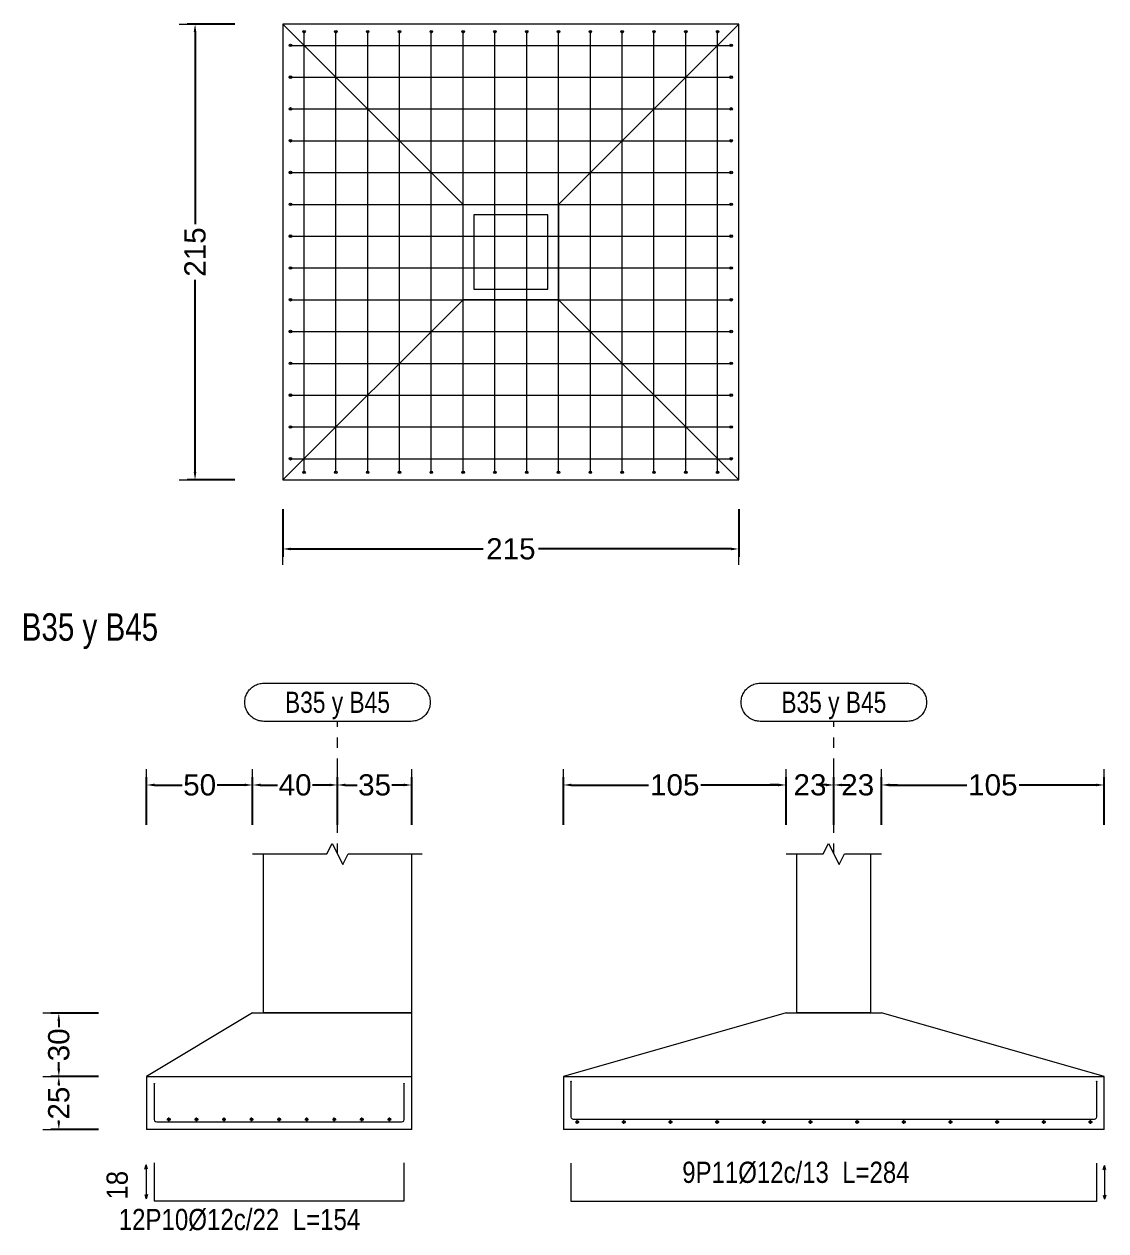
# Model space of a CAD drawing. Header units: millimetres. Extents: x 0 to 147, y 0 to 144.
# Drawn here: x 115.48 to 125.68, y 72.31 to 83.69 of the extents above; entities that cross this region are included whole.
import ezdxf
from ezdxf.enums import TextEntityAlignment as Align

# ---------------------------------------------------------------- set-up
doc = ezdxf.new("R2010")
doc.units = ezdxf.units.MM
doc.linetypes.add('CYPE_PUNTO', pattern=[0.075, 0, -0.075])
for name, color, linetype, lineweight in [('CIM_COTAS', 2, 'Continuous', 0), ('CIM_DIB_ARMADOS', 4, 'Continuous', 0), ('CIM_GEOMETRIA', 2, 'Continuous', 0), ('CIM_REFEREN', 2, 'Continuous', 0), ('CIM_TXT_ARMADOS', 3, 'Continuous', 0)]:
    doc.layers.add(name, color=color, linetype=linetype, lineweight=lineweight)
doc.styles.add('CYPETXT_0.3_romans', font='arial.ttf', dxfattribs={"height": 0.2})
doc.styles.add('CYPETXT_romans', font='arial.ttf', dxfattribs={"height": 0.2})
doc.dimstyles.new('cype_arrow', dxfattribs={"dimtxt": 0.18, "dimasz": 0.075, "dimexe": 0.075, "dimexo": 0.075, "dimgap": 0, "dimtad": 0, "dimdec": 4, "dimzin": 0, "dimdsep": 46, "dimtxsty": 'CYPETXT_0.3_romans', "dimcen": 0.09, "dimadec": 0, "dimazin": 0, "dimtfac": 1, "dimtdec": 4, "dimtofl": 0, "dimtmove": 2, "dimatfit": 3, "dimfxl": 1, "dimtolj": 1, "dimtzin": 0, "dimarcsym": 0})

# ---------------------------------------------------------------- blocks, each defined once
blk = doc.blocks.new('*D254')
at = {"layer": 'CIM_COTAS', "color": 0, "lineweight": -2, "transparency": 16777216}
for p, q in [((117.92, 79.118), (117.92, 78.668)), ((122.22, 79.118), (122.22, 78.668)), ((117.995, 78.743), (119.808, 78.743)), ((122.145, 78.743), (120.332, 78.743))]:
    blk.add_line(p, q, dxfattribs=at)
at = {"layer": 'CIM_COTAS', "color": 0, "transparency": 16777216}
for points in [[(117.995, 78.755), (117.995, 78.73), (117.92, 78.743)], [(122.145, 78.755), (122.145, 78.73), (122.22, 78.743)]]:
    blk.add_solid(points, dxfattribs=at)
at = {"layer": 'Defpoints', "color": 0, "transparency": 16777216}
for p in [(117.92, 79.193), (122.22, 79.193), (122.22, 78.743)]:
    blk.add_point(p, dxfattribs=at)
at = {"layer": 'CIM_COTAS', "color": 0, "transparency": 16777216, "insert": (120.07, 78.743), "char_height": 0.2, "attachment_point": 5, "style": 'CYPETXT_0.3_romans'}
blk.add_mtext('\\A1;215', dxfattribs=at)
blk = doc.blocks.new('*D255')
at = {"layer": 'CIM_COTAS', "color": 0, "lineweight": -2, "transparency": 16777216}
for p, q in [((117.467, 83.694), (117.017, 83.694)), ((117.092, 83.619), (117.092, 81.806)), ((117.092, 79.469), (117.092, 81.282)), ((117.467, 79.394), (117.017, 79.394))]:
    blk.add_line(p, q, dxfattribs=at)
at = {"layer": 'CIM_COTAS', "color": 0, "transparency": 16777216}
for points in [[(117.079, 83.619), (117.104, 83.619), (117.092, 83.694)], [(117.079, 79.469), (117.104, 79.469), (117.092, 79.394)]]:
    blk.add_solid(points, dxfattribs=at)
at = {"layer": 'Defpoints', "color": 0, "transparency": 16777216}
for p in [(117.092, 83.694), (117.542, 83.694), (117.542, 79.394)]:
    blk.add_point(p, dxfattribs=at)
at = {"layer": 'CIM_COTAS', "color": 0, "transparency": 16777216, "insert": (117.092, 81.544), "char_height": 0.2, "attachment_point": 5, "rotation": 90, "style": 'CYPETXT_0.3_romans'}
blk.add_mtext('\\A1;215', dxfattribs=at)
blk = doc.blocks.new('*D258')
at = {"layer": 'CIM_COTAS', "color": 0, "lineweight": -2, "transparency": 16777216}
for p, q in [((116.635, 76.141), (116.635, 76.591)), ((116.71, 76.516), (116.971, 76.516)), ((117.56, 76.516), (117.299, 76.516)), ((117.635, 76.141), (117.635, 76.591))]:
    blk.add_line(p, q, dxfattribs=at)
at = {"layer": 'CIM_COTAS', "color": 0, "transparency": 16777216}
for points in [[(116.71, 76.529), (116.71, 76.504), (116.635, 76.516)], [(117.56, 76.529), (117.56, 76.504), (117.635, 76.516)]]:
    blk.add_solid(points, dxfattribs=at)
at = {"layer": 'Defpoints', "color": 0, "transparency": 16777216}
for p in [(117.635, 76.516), (116.635, 76.066), (117.635, 76.066)]:
    blk.add_point(p, dxfattribs=at)
at = {"layer": 'CIM_COTAS', "color": 0, "transparency": 16777216, "insert": (117.135, 76.516), "char_height": 0.2, "attachment_point": 5, "style": 'CYPETXT_0.3_romans'}
blk.add_mtext('\\A1;50', dxfattribs=at)
blk = doc.blocks.new('*D259')
at = {"layer": 'CIM_COTAS', "color": 0, "lineweight": -2, "transparency": 16777216}
for p, q in [((117.635, 76.141), (117.635, 76.591)), ((117.71, 76.516), (117.87, 76.516)), ((118.36, 76.516), (118.2, 76.516)), ((118.435, 76.141), (118.435, 76.591))]:
    blk.add_line(p, q, dxfattribs=at)
at = {"layer": 'CIM_COTAS', "color": 0, "transparency": 16777216}
for points in [[(117.71, 76.529), (117.71, 76.504), (117.635, 76.516)], [(118.36, 76.529), (118.36, 76.504), (118.435, 76.516)]]:
    blk.add_solid(points, dxfattribs=at)
at = {"layer": 'Defpoints', "color": 0, "transparency": 16777216}
for p in [(118.435, 76.516), (117.635, 76.066), (118.435, 76.066)]:
    blk.add_point(p, dxfattribs=at)
at = {"layer": 'CIM_COTAS', "color": 0, "transparency": 16777216, "insert": (118.035, 76.516), "char_height": 0.2, "attachment_point": 5, "style": 'CYPETXT_0.3_romans'}
blk.add_mtext('\\A1;40', dxfattribs=at)
blk = doc.blocks.new('*D260')
at = {"layer": 'CIM_COTAS', "color": 0, "lineweight": -2, "transparency": 16777216}
for p, q in [((118.435, 76.141), (118.435, 76.591)), ((118.51, 76.516), (118.621, 76.516)), ((119.06, 76.516), (118.949, 76.516)), ((119.135, 76.141), (119.135, 76.591))]:
    blk.add_line(p, q, dxfattribs=at)
at = {"layer": 'CIM_COTAS', "color": 0, "transparency": 16777216}
for points in [[(118.51, 76.529), (118.51, 76.504), (118.435, 76.516)], [(119.06, 76.529), (119.06, 76.504), (119.135, 76.516)]]:
    blk.add_solid(points, dxfattribs=at)
at = {"layer": 'Defpoints', "color": 0, "transparency": 16777216}
for p in [(119.135, 76.516), (118.435, 76.066), (119.135, 76.066)]:
    blk.add_point(p, dxfattribs=at)
at = {"layer": 'CIM_COTAS', "color": 0, "transparency": 16777216, "insert": (118.785, 76.516), "char_height": 0.2, "attachment_point": 5, "style": 'CYPETXT_0.3_romans'}
blk.add_mtext('\\A1;35', dxfattribs=at)
blk = doc.blocks.new('*D261')
at = {"layer": 'CIM_COTAS', "color": 0, "lineweight": -2, "transparency": 16777216}
for p, q in [((116.182, 73.765), (115.732, 73.765)), ((115.807, 73.69), (115.807, 73.681)), ((115.807, 73.34), (115.807, 73.35)), ((116.182, 73.265), (115.732, 73.265))]:
    blk.add_line(p, q, dxfattribs=at)
at = {"layer": 'CIM_COTAS', "color": 0, "transparency": 16777216}
for points in [[(115.794, 73.69), (115.819, 73.69), (115.807, 73.765)], [(115.794, 73.34), (115.819, 73.34), (115.807, 73.265)]]:
    blk.add_solid(points, dxfattribs=at)
at = {"layer": 'Defpoints', "color": 0, "transparency": 16777216}
for p in [(115.807, 73.765), (116.257, 73.765), (116.257, 73.265)]:
    blk.add_point(p, dxfattribs=at)
at = {"layer": 'CIM_COTAS', "color": 0, "transparency": 16777216, "insert": (115.807, 73.515), "char_height": 0.2, "attachment_point": 5, "rotation": 90, "style": 'CYPETXT_0.3_romans'}
blk.add_mtext('\\A1;25', dxfattribs=at)
blk = doc.blocks.new('*D262')
at = {"layer": 'CIM_COTAS', "color": 0, "lineweight": -2, "transparency": 16777216}
for p, q in [((116.182, 74.365), (115.732, 74.365)), ((115.807, 74.29), (115.807, 74.23)), ((115.807, 73.84), (115.807, 73.901)), ((116.182, 73.765), (115.732, 73.765))]:
    blk.add_line(p, q, dxfattribs=at)
at = {"layer": 'CIM_COTAS', "color": 0, "transparency": 16777216}
for points in [[(115.794, 74.29), (115.819, 74.29), (115.807, 74.365)], [(115.794, 73.84), (115.819, 73.84), (115.807, 73.765)]]:
    blk.add_solid(points, dxfattribs=at)
at = {"layer": 'Defpoints', "color": 0, "transparency": 16777216}
for p in [(115.807, 74.365), (116.257, 74.365), (116.257, 73.765)]:
    blk.add_point(p, dxfattribs=at)
at = {"layer": 'CIM_COTAS', "color": 0, "transparency": 16777216, "insert": (115.807, 74.065), "char_height": 0.2, "attachment_point": 5, "rotation": 90, "style": 'CYPETXT_0.3_romans'}
blk.add_mtext('\\A1;30', dxfattribs=at)
blk = doc.blocks.new('*D263')
at = {"layer": 'CIM_COTAS', "color": 0, "lineweight": -2, "transparency": 16777216}
for p, q in [((120.566, 76.141), (120.566, 76.591)), ((120.641, 76.516), (121.37, 76.516)), ((122.591, 76.516), (121.863, 76.516)), ((122.666, 76.141), (122.666, 76.591))]:
    blk.add_line(p, q, dxfattribs=at)
at = {"layer": 'CIM_COTAS', "color": 0, "transparency": 16777216}
for points in [[(120.641, 76.529), (120.641, 76.504), (120.566, 76.516)], [(122.591, 76.529), (122.591, 76.504), (122.666, 76.516)]]:
    blk.add_solid(points, dxfattribs=at)
at = {"layer": 'Defpoints', "color": 0, "transparency": 16777216}
for p in [(122.666, 76.516), (120.566, 76.066), (122.666, 76.066)]:
    blk.add_point(p, dxfattribs=at)
at = {"layer": 'CIM_COTAS', "color": 0, "transparency": 16777216, "insert": (121.616, 76.516), "char_height": 0.2, "attachment_point": 5, "style": 'CYPETXT_0.3_romans'}
blk.add_mtext('\\A1;105', dxfattribs=at)
blk = doc.blocks.new('*D264')
at = {"layer": 'CIM_COTAS', "color": 0, "lineweight": -2, "transparency": 16777216}
for p, q in [((122.59147, 76.5164), (122.51647, 76.5164)), ((122.66647, 76.1414), (122.66647, 76.5914)), ((123.11647, 76.1414), (123.11647, 76.5914)), ((123.19147, 76.5164), (123.26647, 76.5164))]:
    blk.add_line(p, q, dxfattribs=at)
at = {"layer": 'CIM_COTAS', "color": 0, "transparency": 16777216}
for points in [[(122.59147, 76.5289), (122.59147, 76.5039), (122.66647, 76.5164)], [(123.19147, 76.5289), (123.19147, 76.5039), (123.11647, 76.5164)]]:
    blk.add_solid(points, dxfattribs=at)
at = {"layer": 'Defpoints', "color": 0, "transparency": 16777216}
for p in [(123.11647, 76.5164), (122.66647, 76.0664), (123.11647, 76.0664)]:
    blk.add_point(p, dxfattribs=at)
at = {"layer": 'CIM_COTAS', "color": 0, "transparency": 16777216, "insert": (122.89147, 76.5164), "char_height": 0.2, "attachment_point": 5, "style": 'CYPETXT_0.3_romans'}
blk.add_mtext('\\A1;23', dxfattribs=at)
blk = doc.blocks.new('*D265')
at = {"layer": 'CIM_COTAS', "color": 0, "lineweight": -2, "transparency": 16777216}
for p, q in [((123.04147, 76.5164), (122.96647, 76.5164)), ((123.11647, 76.1414), (123.11647, 76.5914)), ((123.56647, 76.1414), (123.56647, 76.5914)), ((123.64147, 76.5164), (123.71647, 76.5164))]:
    blk.add_line(p, q, dxfattribs=at)
at = {"layer": 'CIM_COTAS', "color": 0, "transparency": 16777216}
for points in [[(123.04147, 76.5289), (123.04147, 76.5039), (123.11647, 76.5164)], [(123.64147, 76.5289), (123.64147, 76.5039), (123.56647, 76.5164)]]:
    blk.add_solid(points, dxfattribs=at)
at = {"layer": 'Defpoints', "color": 0, "transparency": 16777216}
for p in [(123.56647, 76.5164), (123.11647, 76.0664), (123.56647, 76.0664)]:
    blk.add_point(p, dxfattribs=at)
at = {"layer": 'CIM_COTAS', "color": 0, "transparency": 16777216, "insert": (123.34147, 76.5164), "char_height": 0.2, "attachment_point": 5, "style": 'CYPETXT_0.3_romans'}
blk.add_mtext('\\A1;23', dxfattribs=at)
blk = doc.blocks.new('*D266')
at = {"layer": 'CIM_COTAS', "color": 0, "lineweight": -2, "transparency": 16777216}
for p, q in [((123.566, 76.141), (123.566, 76.591)), ((123.641, 76.516), (124.37, 76.516)), ((125.591, 76.516), (124.863, 76.516)), ((125.666, 76.141), (125.666, 76.591))]:
    blk.add_line(p, q, dxfattribs=at)
at = {"layer": 'CIM_COTAS', "color": 0, "transparency": 16777216}
for points in [[(123.641, 76.529), (123.641, 76.504), (123.566, 76.516)], [(125.591, 76.529), (125.591, 76.504), (125.666, 76.516)]]:
    blk.add_solid(points, dxfattribs=at)
at = {"layer": 'Defpoints', "color": 0, "transparency": 16777216}
for p in [(125.666, 76.516), (123.566, 76.066), (125.666, 76.066)]:
    blk.add_point(p, dxfattribs=at)
at = {"layer": 'CIM_COTAS', "color": 0, "transparency": 16777216, "insert": (124.616, 76.516), "char_height": 0.2, "attachment_point": 5, "style": 'CYPETXT_0.3_romans'}
blk.add_mtext('\\A1;105', dxfattribs=at)

msp = doc.modelspace()

# ---------------------------------------------------------------- hatches: boundary and pattern name
at = {"layer": 'CIM_DIB_ARMADOS'}
h = msp.add_hatch(color=256, dxfattribs=at)
edge = h.paths.add_edge_path(flags=0)
edge.add_arc((118.11997, 83.6218), 0.0016, 0, 360)
h = msp.add_hatch(color=256, dxfattribs=at)
edge = h.paths.add_edge_path(flags=0)
edge.add_arc((118.41997, 83.6218), 0.0016, 0, 360)
h = msp.add_hatch(color=256, dxfattribs=at)
edge = h.paths.add_edge_path(flags=0)
edge.add_arc((118.71997, 83.6218), 0.0016, 0, 360)
h = msp.add_hatch(color=256, dxfattribs=at)
edge = h.paths.add_edge_path(flags=0)
edge.add_arc((119.01997, 83.6218), 0.0016, 0, 360)
h = msp.add_hatch(color=256, dxfattribs=at)
edge = h.paths.add_edge_path(flags=0)
edge.add_arc((119.31997, 83.6218), 0.0016, 0, 360)
h = msp.add_hatch(color=256, dxfattribs=at)
edge = h.paths.add_edge_path(flags=0)
edge.add_arc((119.61997, 83.6218), 0.0016, 0, 360)
h = msp.add_hatch(color=256, dxfattribs=at)
edge = h.paths.add_edge_path(flags=0)
edge.add_arc((119.91997, 83.6218), 0.0016, 0, 360)
h = msp.add_hatch(color=256, dxfattribs=at)
edge = h.paths.add_edge_path(flags=0)
edge.add_arc((120.21997, 83.6218), 0.0016, 0, 360)
h = msp.add_hatch(color=256, dxfattribs=at)
edge = h.paths.add_edge_path(flags=0)
edge.add_arc((120.51997, 83.6218), 0.0016, 0, 360)
h = msp.add_hatch(color=256, dxfattribs=at)
edge = h.paths.add_edge_path(flags=0)
edge.add_arc((120.81997, 83.6218), 0.0016, 0, 360)
h = msp.add_hatch(color=256, dxfattribs=at)
edge = h.paths.add_edge_path(flags=0)
edge.add_arc((121.11997, 83.6218), 0.0016, 0, 360)
h = msp.add_hatch(color=256, dxfattribs=at)
edge = h.paths.add_edge_path(flags=0)
edge.add_arc((121.41997, 83.6218), 0.0016, 0, 360)
h = msp.add_hatch(color=256, dxfattribs=at)
edge = h.paths.add_edge_path(flags=0)
edge.add_arc((121.71997, 83.6218), 0.0016, 0, 360)
h = msp.add_hatch(color=256, dxfattribs=at)
edge = h.paths.add_edge_path(flags=0)
edge.add_arc((122.01997, 83.6218), 0.0016, 0, 360)
h = msp.add_hatch(color=256, dxfattribs=at)
edge = h.paths.add_edge_path(flags=0)
edge.add_arc((117.99197, 83.4938), 0.0016, 0, 360)
h = msp.add_hatch(color=256, dxfattribs=at)
edge = h.paths.add_edge_path(flags=0)
edge.add_arc((122.14797, 83.4938), 0.0016, 0, 360)
h = msp.add_hatch(color=256, dxfattribs=at)
edge = h.paths.add_edge_path(flags=0)
edge.add_arc((117.99197, 83.1938), 0.0016, 0, 360)
h = msp.add_hatch(color=256, dxfattribs=at)
edge = h.paths.add_edge_path(flags=0)
edge.add_arc((122.14797, 83.1938), 0.0016, 0, 360)
h = msp.add_hatch(color=256, dxfattribs=at)
edge = h.paths.add_edge_path(flags=0)
edge.add_arc((117.99197, 82.8938), 0.0016, 0, 360)
h = msp.add_hatch(color=256, dxfattribs=at)
edge = h.paths.add_edge_path(flags=0)
edge.add_arc((122.14797, 82.8938), 0.0016, 0, 360)
h = msp.add_hatch(color=256, dxfattribs=at)
edge = h.paths.add_edge_path(flags=0)
edge.add_arc((117.99197, 82.5938), 0.0016, 0, 360)
h = msp.add_hatch(color=256, dxfattribs=at)
edge = h.paths.add_edge_path(flags=0)
edge.add_arc((122.14797, 82.5938), 0.0016, 0, 360)
h = msp.add_hatch(color=256, dxfattribs=at)
edge = h.paths.add_edge_path(flags=0)
edge.add_arc((117.99197, 82.2938), 0.0016, 0, 360)
h = msp.add_hatch(color=256, dxfattribs=at)
edge = h.paths.add_edge_path(flags=0)
edge.add_arc((122.14797, 82.2938), 0.0016, 0, 360)
h = msp.add_hatch(color=256, dxfattribs=at)
edge = h.paths.add_edge_path(flags=0)
edge.add_arc((117.99197, 81.9938), 0.0016, 0, 360)
h = msp.add_hatch(color=256, dxfattribs=at)
edge = h.paths.add_edge_path(flags=0)
edge.add_arc((122.14797, 81.9938), 0.0016, 0, 360)
h = msp.add_hatch(color=256, dxfattribs=at)
edge = h.paths.add_edge_path(flags=0)
edge.add_arc((117.99197, 81.6938), 0.0016, 0, 360)
h = msp.add_hatch(color=256, dxfattribs=at)
edge = h.paths.add_edge_path(flags=0)
edge.add_arc((122.14797, 81.6938), 0.0016, 0, 360)
h = msp.add_hatch(color=256, dxfattribs=at)
edge = h.paths.add_edge_path(flags=0)
edge.add_arc((117.99197, 81.3938), 0.0016, 0, 360)
h = msp.add_hatch(color=256, dxfattribs=at)
edge = h.paths.add_edge_path(flags=0)
edge.add_arc((122.14797, 81.3938), 0.0016, 0, 360)
h = msp.add_hatch(color=256, dxfattribs=at)
edge = h.paths.add_edge_path(flags=0)
edge.add_arc((117.99197, 81.0938), 0.0016, 0, 360)
h = msp.add_hatch(color=256, dxfattribs=at)
edge = h.paths.add_edge_path(flags=0)
edge.add_arc((122.14797, 81.0938), 0.0016, 0, 360)
h = msp.add_hatch(color=256, dxfattribs=at)
edge = h.paths.add_edge_path(flags=0)
edge.add_arc((117.99197, 80.7938), 0.0016, 0, 360)
h = msp.add_hatch(color=256, dxfattribs=at)
edge = h.paths.add_edge_path(flags=0)
edge.add_arc((122.14797, 80.7938), 0.0016, 0, 360)
h = msp.add_hatch(color=256, dxfattribs=at)
edge = h.paths.add_edge_path(flags=0)
edge.add_arc((117.99197, 80.4938), 0.0016, 0, 360)
h = msp.add_hatch(color=256, dxfattribs=at)
edge = h.paths.add_edge_path(flags=0)
edge.add_arc((122.14797, 80.4938), 0.0016, 0, 360)
h = msp.add_hatch(color=256, dxfattribs=at)
edge = h.paths.add_edge_path(flags=0)
edge.add_arc((117.99197, 80.1938), 0.0016, 0, 360)
h = msp.add_hatch(color=256, dxfattribs=at)
edge = h.paths.add_edge_path(flags=0)
edge.add_arc((122.14797, 80.1938), 0.0016, 0, 360)
h = msp.add_hatch(color=256, dxfattribs=at)
edge = h.paths.add_edge_path(flags=0)
edge.add_arc((117.99197, 79.8938), 0.0016, 0, 360)
h = msp.add_hatch(color=256, dxfattribs=at)
edge = h.paths.add_edge_path(flags=0)
edge.add_arc((122.14797, 79.8938), 0.0016, 0, 360)
h = msp.add_hatch(color=256, dxfattribs=at)
edge = h.paths.add_edge_path(flags=0)
edge.add_arc((117.99197, 79.5938), 0.0016, 0, 360)
h = msp.add_hatch(color=256, dxfattribs=at)
edge = h.paths.add_edge_path(flags=0)
edge.add_arc((122.14797, 79.5938), 0.0016, 0, 360)
h = msp.add_hatch(color=256, dxfattribs=at)
edge = h.paths.add_edge_path(flags=0)
edge.add_arc((118.11997, 79.4658), 0.0016, 0, 360)
h = msp.add_hatch(color=256, dxfattribs=at)
edge = h.paths.add_edge_path(flags=0)
edge.add_arc((118.41997, 79.4658), 0.0016, 0, 360)
h = msp.add_hatch(color=256, dxfattribs=at)
edge = h.paths.add_edge_path(flags=0)
edge.add_arc((118.71997, 79.4658), 0.0016, 0, 360)
h = msp.add_hatch(color=256, dxfattribs=at)
edge = h.paths.add_edge_path(flags=0)
edge.add_arc((119.01997, 79.4658), 0.0016, 0, 360)
h = msp.add_hatch(color=256, dxfattribs=at)
edge = h.paths.add_edge_path(flags=0)
edge.add_arc((119.31997, 79.4658), 0.0016, 0, 360)
h = msp.add_hatch(color=256, dxfattribs=at)
edge = h.paths.add_edge_path(flags=0)
edge.add_arc((119.61997, 79.4658), 0.0016, 0, 360)
h = msp.add_hatch(color=256, dxfattribs=at)
edge = h.paths.add_edge_path(flags=0)
edge.add_arc((119.91997, 79.4658), 0.0016, 0, 360)
h = msp.add_hatch(color=256, dxfattribs=at)
edge = h.paths.add_edge_path(flags=0)
edge.add_arc((120.21997, 79.4658), 0.0016, 0, 360)
h = msp.add_hatch(color=256, dxfattribs=at)
edge = h.paths.add_edge_path(flags=0)
edge.add_arc((120.51997, 79.4658), 0.0016, 0, 360)
h = msp.add_hatch(color=256, dxfattribs=at)
edge = h.paths.add_edge_path(flags=0)
edge.add_arc((120.81997, 79.4658), 0.0016, 0, 360)
h = msp.add_hatch(color=256, dxfattribs=at)
edge = h.paths.add_edge_path(flags=0)
edge.add_arc((121.11997, 79.4658), 0.0016, 0, 360)
h = msp.add_hatch(color=256, dxfattribs=at)
edge = h.paths.add_edge_path(flags=0)
edge.add_arc((121.41997, 79.4658), 0.0016, 0, 360)
h = msp.add_hatch(color=256, dxfattribs=at)
edge = h.paths.add_edge_path(flags=0)
edge.add_arc((121.71997, 79.4658), 0.0016, 0, 360)
h = msp.add_hatch(color=256, dxfattribs=at)
edge = h.paths.add_edge_path(flags=0)
edge.add_arc((122.01997, 79.4658), 0.0016, 0, 360)
h = msp.add_hatch(color=256, dxfattribs=at)
edge = h.paths.add_edge_path(flags=0)
edge.add_arc((116.70697, 73.6974), 0.0016, 0, 360)
h = msp.add_hatch(color=256, dxfattribs=at)
edge = h.paths.add_edge_path(flags=0)
edge.add_arc((119.06297, 73.6974), 0.0016, 0, 360)
h = msp.add_hatch(color=256, dxfattribs=at)
edge = h.paths.add_edge_path(flags=0)
edge.add_arc((120.63847, 73.7214), 0.0016, 0, 360)
h = msp.add_hatch(color=256, dxfattribs=at)
edge = h.paths.add_edge_path(flags=0)
edge.add_arc((125.59447, 73.7214), 0.0016, 0, 360)

# ---------------------------------------------------------------- linework, layer by layer
at = {"layer": 'CIM_COTAS'}
for p, q in [((116.94197, 83.6938), (117.24197, 83.6938)), ((116.94197, 79.3938), (117.24197, 79.3938)), ((117.91997, 78.5928), (117.91997, 78.8928)), ((122.21997, 78.5928), (122.21997, 78.8928)), ((116.63497, 76.3664), (116.63497, 76.6664)), ((117.63497, 76.3664), (117.63497, 76.6664)), ((117.63497, 76.3664), (117.63497, 76.6664)), ((118.43497, 76.3664), (118.43497, 76.6664)), ((118.43497, 76.3664), (118.43497, 76.6664)), ((119.13497, 76.3664), (119.13497, 76.6664)), ((120.56647, 76.3664), (120.56647, 76.6664)), ((122.66647, 76.3664), (122.66647, 76.6664)), ((122.66647, 76.3664), (122.66647, 76.6664)), ((123.11647, 76.3664), (123.11647, 76.6664)), ((123.11647, 76.3664), (123.11647, 76.6664)), ((123.56647, 76.3664), (123.56647, 76.6664)), ((123.56647, 76.3664), (123.56647, 76.6664)), ((125.66647, 76.3664), (125.66647, 76.6664)), ((115.65697, 74.3654), (115.95697, 74.3654)), ((115.65697, 73.7654), (115.95697, 73.7654)), ((115.65697, 73.7654), (115.95697, 73.7654)), ((115.65697, 73.2654), (115.95697, 73.2654))]:
    msp.add_line(p, q, dxfattribs=at)
at = {"layer": 'CIM_COTAS', "linetype": 'CYPE_PUNTO'}
for p, q in [((118.43497, 75.8654), (118.43497, 77.1164)), ((123.11647, 75.8654), (123.11647, 77.1164))]:
    msp.add_line(p, q, dxfattribs=at)
at = {"layer": 'CIM_COTAS'}
for points in [[(119.12947, 77.4764), (119.14149, 77.476), (119.15346, 77.47479), (119.16532, 77.47279), (119.17703, 77.47), (119.18851, 77.46644), (119.19974, 77.46212), (119.21065, 77.45705), (119.2212, 77.45127), (119.23134, 77.4448), (119.24102, 77.43766), (119.25021, 77.4299), (119.25886, 77.42153), (119.26693, 77.41261), (119.27438, 77.40317), (119.28119, 77.39325), (119.28732, 77.3829), (119.29275, 77.37217), (119.29744, 77.36109), (119.30139, 77.34973), (119.30457, 77.33813), (119.30696, 77.32634), (119.30857, 77.31442), (119.30937, 77.30241), (119.30937, 77.29039), (119.30857, 77.27838), (119.30696, 77.26646), (119.30457, 77.25467), (119.30139, 77.24307), (119.29744, 77.23171), (119.29275, 77.22063), (119.28732, 77.2099), (119.28119, 77.19955), (119.27438, 77.18963), (119.26693, 77.18019), (119.25886, 77.17127), (119.25021, 77.1629), (119.24102, 77.15514), (119.23134, 77.148), (119.2212, 77.14153), (119.21065, 77.13575), (119.19974, 77.13068), (119.18851, 77.12636), (119.17703, 77.1228), (119.16532, 77.12001), (119.15346, 77.11801), (119.14149, 77.1168), (119.12947, 77.1164), (117.74047, 77.1164), (117.72845, 77.1168), (117.71648, 77.11801), (117.70462, 77.12001), (117.69291, 77.1228), (117.68143, 77.12636), (117.6702, 77.13068), (117.65929, 77.13575), (117.64874, 77.14153), (117.6386, 77.148), (117.62892, 77.15514), (117.61973, 77.1629), (117.61108, 77.17127), (117.60301, 77.18019), (117.59556, 77.18963), (117.58875, 77.19955), (117.58262, 77.2099), (117.57719, 77.22063), (117.5725, 77.23171), (117.56855, 77.24307), (117.56537, 77.25467), (117.56298, 77.26646), (117.56137, 77.27838), (117.56057, 77.29039), (117.56057, 77.30241), (117.56137, 77.31442), (117.56298, 77.32634), (117.56537, 77.33813), (117.56855, 77.34973), (117.5725, 77.36109), (117.57719, 77.37217), (117.58262, 77.3829), (117.58875, 77.39325), (117.59556, 77.40317), (117.60301, 77.41261), (117.61108, 77.42153), (117.61973, 77.4299), (117.62892, 77.43766), (117.6386, 77.4448), (117.64874, 77.45127), (117.65929, 77.45705), (117.6702, 77.46212), (117.68143, 77.46644), (117.69291, 77.47), (117.70462, 77.47279), (117.71648, 77.47479), (117.72845, 77.476), (117.74047, 77.4764), (119.12947, 77.4764)], [(123.81097, 77.4764), (123.82299, 77.476), (123.83496, 77.47479), (123.84682, 77.47279), (123.85853, 77.47), (123.87001, 77.46644), (123.88124, 77.46212), (123.89215, 77.45705), (123.9027, 77.45127), (123.91284, 77.4448), (123.92252, 77.43766), (123.93171, 77.4299), (123.94036, 77.42153), (123.94843, 77.41261), (123.95588, 77.40317), (123.96269, 77.39325), (123.96882, 77.3829), (123.97425, 77.37217), (123.97894, 77.36109), (123.98289, 77.34973), (123.98607, 77.33813), (123.98846, 77.32634), (123.99007, 77.31442), (123.99087, 77.30241), (123.99087, 77.29039), (123.99007, 77.27838), (123.98846, 77.26646), (123.98607, 77.25467), (123.98289, 77.24307), (123.97894, 77.23171), (123.97425, 77.22063), (123.96882, 77.2099), (123.96269, 77.19955), (123.95588, 77.18963), (123.94843, 77.18019), (123.94036, 77.17127), (123.93171, 77.1629), (123.92252, 77.15514), (123.91284, 77.148), (123.9027, 77.14153), (123.89215, 77.13575), (123.88124, 77.13068), (123.87001, 77.12636), (123.85853, 77.1228), (123.84682, 77.12001), (123.83496, 77.11801), (123.82299, 77.1168), (123.81097, 77.1164), (122.42197, 77.1164), (122.40995, 77.1168), (122.39798, 77.11801), (122.38612, 77.12001), (122.37441, 77.1228), (122.36293, 77.12636), (122.3517, 77.13068), (122.34079, 77.13575), (122.33024, 77.14153), (122.3201, 77.148), (122.31042, 77.15514), (122.30123, 77.1629), (122.29258, 77.17127), (122.28451, 77.18019), (122.27706, 77.18963), (122.27025, 77.19955), (122.26412, 77.2099), (122.25869, 77.22063), (122.254, 77.23171), (122.25005, 77.24307), (122.24687, 77.25467), (122.24448, 77.26646), (122.24287, 77.27838), (122.24207, 77.29039), (122.24207, 77.30241), (122.24287, 77.31442), (122.24448, 77.32634), (122.24687, 77.33813), (122.25005, 77.34973), (122.254, 77.36109), (122.25869, 77.37217), (122.26412, 77.3829), (122.27025, 77.39325), (122.27706, 77.40317), (122.28451, 77.41261), (122.29258, 77.42153), (122.30123, 77.4299), (122.31042, 77.43766), (122.3201, 77.4448), (122.33024, 77.45127), (122.34079, 77.45705), (122.3517, 77.46212), (122.36293, 77.46644), (122.37441, 77.47), (122.38612, 77.47279), (122.39798, 77.47479), (122.40995, 77.476), (122.42197, 77.4764), (123.81097, 77.4764)]]:
    msp.add_lwpolyline(points, close=True, dxfattribs=at)
at = {"layer": 'CIM_DIB_ARMADOS'}
for p, q in [((116.82697, 73.3614), (116.86297, 73.3614)), ((116.84497, 73.3434), (116.84497, 73.3794)), ((117.08697, 73.3614), (117.12297, 73.3614)), ((117.10497, 73.3434), (117.10497, 73.3794)), ((117.34697, 73.3614), (117.38297, 73.3614)), ((117.36497, 73.3434), (117.36497, 73.3794)), ((117.60697, 73.3614), (117.64297, 73.3614)), ((117.62497, 73.3434), (117.62497, 73.3794)), ((117.86697, 73.3614), (117.90297, 73.3614)), ((117.88497, 73.3434), (117.88497, 73.3794)), ((118.12697, 73.3614), (118.16297, 73.3614)), ((118.14497, 73.3434), (118.14497, 73.3794)), ((118.38697, 73.3614), (118.42297, 73.3614)), ((118.40497, 73.3434), (118.40497, 73.3794)), ((118.64697, 73.3614), (118.68297, 73.3614)), ((118.66497, 73.3434), (118.66497, 73.3794)), ((118.90697, 73.3614), (118.94297, 73.3614)), ((118.92497, 73.3434), (118.92497, 73.3794)), ((120.67847, 73.3374), (120.71447, 73.3374)), ((120.69647, 73.3194), (120.69647, 73.3554)), ((121.11847, 73.3374), (121.15447, 73.3374)), ((121.13647, 73.3194), (121.13647, 73.3554)), ((121.55847, 73.3374), (121.59447, 73.3374)), ((121.57647, 73.3194), (121.57647, 73.3554)), ((121.99847, 73.3374), (122.03447, 73.3374)), ((122.01647, 73.3194), (122.01647, 73.3554)), ((122.43847, 73.3374), (122.47447, 73.3374)), ((122.45647, 73.3194), (122.45647, 73.3554)), ((122.87847, 73.3374), (122.91447, 73.3374)), ((122.89647, 73.3194), (122.89647, 73.3554)), ((123.31847, 73.3374), (123.35447, 73.3374)), ((123.33647, 73.3194), (123.33647, 73.3554)), ((123.75847, 73.3374), (123.79447, 73.3374)), ((123.77647, 73.3194), (123.77647, 73.3554)), ((124.19847, 73.3374), (124.23447, 73.3374)), ((124.21647, 73.3194), (124.21647, 73.3554)), ((124.63847, 73.3374), (124.67447, 73.3374)), ((124.65647, 73.3194), (124.65647, 73.3554)), ((125.07847, 73.3374), (125.11447, 73.3374)), ((125.09647, 73.3194), (125.09647, 73.3554)), ((125.51847, 73.3374), (125.55447, 73.3374)), ((125.53647, 73.3194), (125.53647, 73.3554))]:
    msp.add_line(p, q, dxfattribs=at)
for points in [[(118.11997, 79.4658), (118.11997, 79.46902), (118.11997, 79.4778), (118.11997, 79.4898), (118.11997, 83.5978), (118.11997, 83.6098), (118.11997, 83.61858), (118.11997, 83.6218)], [(118.41997, 79.4658), (118.41997, 79.46902), (118.41997, 79.4778), (118.41997, 79.4898), (118.41997, 83.5978), (118.41997, 83.6098), (118.41997, 83.61858), (118.41997, 83.6218)], [(118.71997, 79.4658), (118.71997, 79.46902), (118.71997, 79.4778), (118.71997, 79.4898), (118.71997, 83.5978), (118.71997, 83.6098), (118.71997, 83.61858), (118.71997, 83.6218)], [(119.01997, 79.4658), (119.01997, 79.46902), (119.01997, 79.4778), (119.01997, 79.4898), (119.01997, 83.5978), (119.01997, 83.6098), (119.01997, 83.61858), (119.01997, 83.6218)], [(119.31997, 79.4658), (119.31997, 79.46902), (119.31997, 79.4778), (119.31997, 79.4898), (119.31997, 83.5978), (119.31997, 83.6098), (119.31997, 83.61858), (119.31997, 83.6218)], [(119.61997, 79.4658), (119.61997, 79.46902), (119.61997, 79.4778), (119.61997, 79.4898), (119.61997, 83.5978), (119.61997, 83.6098), (119.61997, 83.61858), (119.61997, 83.6218)], [(119.91997, 79.4658), (119.91997, 79.46902), (119.91997, 79.4778), (119.91997, 79.4898), (119.91997, 83.5978), (119.91997, 83.6098), (119.91997, 83.61858), (119.91997, 83.6218)], [(120.21997, 79.4658), (120.21997, 79.46902), (120.21997, 79.4778), (120.21997, 79.4898), (120.21997, 83.5978), (120.21997, 83.6098), (120.21997, 83.61858), (120.21997, 83.6218)], [(120.51997, 79.4658), (120.51997, 79.46902), (120.51997, 79.4778), (120.51997, 79.4898), (120.51997, 83.5978), (120.51997, 83.6098), (120.51997, 83.61858), (120.51997, 83.6218)], [(120.81997, 79.4658), (120.81997, 79.46902), (120.81997, 79.4778), (120.81997, 79.4898), (120.81997, 83.5978), (120.81997, 83.6098), (120.81997, 83.61858), (120.81997, 83.6218)], [(121.11997, 79.4658), (121.11997, 79.46902), (121.11997, 79.4778), (121.11997, 79.4898), (121.11997, 83.5978), (121.11997, 83.6098), (121.11997, 83.61858), (121.11997, 83.6218)], [(121.41997, 79.4658), (121.41997, 79.46902), (121.41997, 79.4778), (121.41997, 79.4898), (121.41997, 83.5978), (121.41997, 83.6098), (121.41997, 83.61858), (121.41997, 83.6218)], [(121.71997, 79.4658), (121.71997, 79.46902), (121.71997, 79.4778), (121.71997, 79.4898), (121.71997, 83.5978), (121.71997, 83.6098), (121.71997, 83.61858), (121.71997, 83.6218)], [(122.01997, 79.4658), (122.01997, 79.46902), (122.01997, 79.4778), (122.01997, 79.4898), (122.01997, 83.5978), (122.01997, 83.6098), (122.01997, 83.61858), (122.01997, 83.6218)], [(117.99197, 83.4938), (117.99519, 83.4938), (118.00397, 83.4938), (118.01597, 83.4938), (122.12397, 83.4938), (122.13597, 83.4938), (122.14475, 83.4938), (122.14797, 83.4938)], [(117.99197, 83.1938), (117.99519, 83.1938), (118.00397, 83.1938), (118.01597, 83.1938), (122.12397, 83.1938), (122.13597, 83.1938), (122.14475, 83.1938), (122.14797, 83.1938)], [(117.99197, 82.8938), (117.99519, 82.8938), (118.00397, 82.8938), (118.01597, 82.8938), (122.12397, 82.8938), (122.13597, 82.8938), (122.14475, 82.8938), (122.14797, 82.8938)], [(117.99197, 82.5938), (117.99519, 82.5938), (118.00397, 82.5938), (118.01597, 82.5938), (122.12397, 82.5938), (122.13597, 82.5938), (122.14475, 82.5938), (122.14797, 82.5938)], [(117.99197, 82.2938), (117.99519, 82.2938), (118.00397, 82.2938), (118.01597, 82.2938), (122.12397, 82.2938), (122.13597, 82.2938), (122.14475, 82.2938), (122.14797, 82.2938)], [(117.99197, 81.9938), (117.99519, 81.9938), (118.00397, 81.9938), (118.01597, 81.9938), (122.12397, 81.9938), (122.13597, 81.9938), (122.14475, 81.9938), (122.14797, 81.9938)], [(117.99197, 81.6938), (117.99519, 81.6938), (118.00397, 81.6938), (118.01597, 81.6938), (122.12397, 81.6938), (122.13597, 81.6938), (122.14475, 81.6938), (122.14797, 81.6938)], [(117.99197, 81.3938), (117.99519, 81.3938), (118.00397, 81.3938), (118.01597, 81.3938), (122.12397, 81.3938), (122.13597, 81.3938), (122.14475, 81.3938), (122.14797, 81.3938)], [(117.99197, 81.0938), (117.99519, 81.0938), (118.00397, 81.0938), (118.01597, 81.0938), (122.12397, 81.0938), (122.13597, 81.0938), (122.14475, 81.0938), (122.14797, 81.0938)], [(117.99197, 80.7938), (117.99519, 80.7938), (118.00397, 80.7938), (118.01597, 80.7938), (122.12397, 80.7938), (122.13597, 80.7938), (122.14475, 80.7938), (122.14797, 80.7938)], [(117.99197, 80.4938), (117.99519, 80.4938), (118.00397, 80.4938), (118.01597, 80.4938), (122.12397, 80.4938), (122.13597, 80.4938), (122.14475, 80.4938), (122.14797, 80.4938)], [(117.99197, 80.1938), (117.99519, 80.1938), (118.00397, 80.1938), (118.01597, 80.1938), (122.12397, 80.1938), (122.13597, 80.1938), (122.14475, 80.1938), (122.14797, 80.1938)], [(117.99197, 79.8938), (117.99519, 79.8938), (118.00397, 79.8938), (118.01597, 79.8938), (122.12397, 79.8938), (122.13597, 79.8938), (122.14475, 79.8938), (122.14797, 79.8938)], [(117.99197, 79.5938), (117.99519, 79.5938), (118.00397, 79.5938), (118.01597, 79.5938), (122.12397, 79.5938), (122.13597, 79.5938), (122.14475, 79.5938), (122.14797, 79.5938)], [(116.70697, 73.6974), (116.70697, 73.3614), (116.71019, 73.3494), (116.71897, 73.34062), (116.73097, 73.3374), (119.03897, 73.3374), (119.05097, 73.34062), (119.05975, 73.3494), (119.06297, 73.3614), (119.06297, 73.6974)], [(125.59447, 73.7214), (125.59447, 73.3854), (125.59125, 73.3734), (125.58247, 73.36462), (125.57047, 73.3614), (120.66247, 73.3614), (120.65047, 73.36462), (120.64169, 73.3734), (120.63847, 73.3854), (120.63847, 73.7214)], [(116.70697, 72.9524), (116.70697, 72.5924), (119.06297, 72.5924), (119.06297, 72.9524)], [(125.59447, 72.9474), (125.59447, 72.5874), (120.63847, 72.5874), (120.63847, 72.9474)]]:
    msp.add_lwpolyline(points, dxfattribs=at)
for centre, radius in [((118.11997, 83.6218), 0.012), ((118.11997, 83.6218), 0.0016), ((118.41997, 83.6218), 0.012), ((118.41997, 83.6218), 0.0016), ((118.71997, 83.6218), 0.012), ((118.71997, 83.6218), 0.0016), ((119.01997, 83.6218), 0.012), ((119.01997, 83.6218), 0.0016), ((119.31997, 83.6218), 0.012), ((119.31997, 83.6218), 0.0016), ((119.61997, 83.6218), 0.012), ((119.61997, 83.6218), 0.0016), ((119.91997, 83.6218), 0.012), ((119.91997, 83.6218), 0.0016), ((120.21997, 83.6218), 0.012), ((120.21997, 83.6218), 0.0016), ((120.51997, 83.6218), 0.012), ((120.51997, 83.6218), 0.0016), ((120.81997, 83.6218), 0.012), ((120.81997, 83.6218), 0.0016), ((121.11997, 83.6218), 0.012), ((121.11997, 83.6218), 0.0016), ((121.41997, 83.6218), 0.012), ((121.41997, 83.6218), 0.0016), ((121.71997, 83.6218), 0.012), ((121.71997, 83.6218), 0.0016), ((122.01997, 83.6218), 0.012), ((122.01997, 83.6218), 0.0016), ((117.99197, 83.4938), 0.012), ((117.99197, 83.4938), 0.0016), ((122.14797, 83.4938), 0.012), ((122.14797, 83.4938), 0.0016), ((117.99197, 83.1938), 0.012), ((117.99197, 83.1938), 0.0016), ((122.14797, 83.1938), 0.012), ((122.14797, 83.1938), 0.0016), ((117.99197, 82.8938), 0.012), ((117.99197, 82.8938), 0.0016), ((122.14797, 82.8938), 0.012), ((122.14797, 82.8938), 0.0016), ((117.99197, 82.5938), 0.012), ((117.99197, 82.5938), 0.0016), ((122.14797, 82.5938), 0.012), ((122.14797, 82.5938), 0.0016), ((117.99197, 82.2938), 0.012), ((122.14797, 82.2938), 0.012), ((117.99197, 82.2938), 0.0016), ((122.14797, 82.2938), 0.0016), ((117.99197, 81.9938), 0.012), ((117.99197, 81.9938), 0.0016), ((122.14797, 81.9938), 0.012), ((122.14797, 81.9938), 0.0016), ((117.99197, 81.6938), 0.012), ((117.99197, 81.6938), 0.0016), ((122.14797, 81.6938), 0.012), ((122.14797, 81.6938), 0.0016), ((117.99197, 81.3938), 0.012), ((117.99197, 81.3938), 0.0016), ((122.14797, 81.3938), 0.012), ((122.14797, 81.3938), 0.0016), ((117.99197, 81.0938), 0.012), ((117.99197, 81.0938), 0.0016), ((122.14797, 81.0938), 0.012), ((122.14797, 81.0938), 0.0016), ((117.99197, 80.7938), 0.012), ((117.99197, 80.7938), 0.0016), ((122.14797, 80.7938), 0.012), ((122.14797, 80.7938), 0.0016), ((117.99197, 80.4938), 0.012), ((117.99197, 80.4938), 0.0016), ((122.14797, 80.4938), 0.012), ((122.14797, 80.4938), 0.0016), ((117.99197, 80.1938), 0.012), ((117.99197, 80.1938), 0.0016), ((122.14797, 80.1938), 0.012), ((122.14797, 80.1938), 0.0016), ((117.99197, 79.8938), 0.012), ((117.99197, 79.8938), 0.0016), ((122.14797, 79.8938), 0.012), ((122.14797, 79.8938), 0.0016), ((117.99197, 79.5938), 0.012), ((117.99197, 79.5938), 0.0016), ((122.14797, 79.5938), 0.012), ((122.14797, 79.5938), 0.0016), ((118.11997, 79.4658), 0.012), ((118.11997, 79.4658), 0.0016), ((118.41997, 79.4658), 0.012), ((118.41997, 79.4658), 0.0016), ((118.71997, 79.4658), 0.012), ((118.71997, 79.4658), 0.0016), ((119.01997, 79.4658), 0.012), ((119.01997, 79.4658), 0.0016), ((119.31997, 79.4658), 0.012), ((119.31997, 79.4658), 0.0016), ((119.61997, 79.4658), 0.012), ((119.61997, 79.4658), 0.0016), ((119.91997, 79.4658), 0.012), ((119.91997, 79.4658), 0.0016), ((120.21997, 79.4658), 0.012), ((120.21997, 79.4658), 0.0016), ((120.51997, 79.4658), 0.012), ((120.51997, 79.4658), 0.0016), ((120.81997, 79.4658), 0.012), ((120.81997, 79.4658), 0.0016), ((121.11997, 79.4658), 0.012), ((121.11997, 79.4658), 0.0016), ((121.41997, 79.4658), 0.012), ((121.41997, 79.4658), 0.0016), ((121.71997, 79.4658), 0.012), ((121.71997, 79.4658), 0.0016), ((122.01997, 79.4658), 0.012), ((122.01997, 79.4658), 0.0016), ((116.70697, 73.6974), 0.0016), ((119.06297, 73.6974), 0.0016), ((120.63847, 73.7214), 0.0016), ((125.59447, 73.7214), 0.0016), ((116.84497, 73.3614), 0.012), ((117.10497, 73.3614), 0.012), ((117.36497, 73.3614), 0.012), ((117.62497, 73.3614), 0.012), ((117.88497, 73.3614), 0.012), ((118.14497, 73.3614), 0.012), ((118.40497, 73.3614), 0.012), ((118.66497, 73.3614), 0.012), ((118.92497, 73.3614), 0.012), ((120.69647, 73.3374), 0.012), ((121.13647, 73.3374), 0.012), ((121.57647, 73.3374), 0.012), ((122.01647, 73.3374), 0.012), ((122.45647, 73.3374), 0.012), ((122.89647, 73.3374), 0.012), ((123.33647, 73.3374), 0.012), ((123.77647, 73.3374), 0.012), ((124.21647, 73.3374), 0.012), ((124.65647, 73.3374), 0.012), ((125.09647, 73.3374), 0.012), ((125.53647, 73.3374), 0.012)]:
    msp.add_circle(centre, radius, dxfattribs=at)
at = {"layer": 'CIM_GEOMETRIA'}
for p, q in [((119.61997, 81.9938), (117.91997, 83.6938)), ((122.21997, 83.6938), (120.51997, 81.9938)), ((117.91997, 79.3938), (119.61997, 81.0938)), ((122.21997, 79.3938), (120.51997, 81.0938)), ((117.73497, 75.8654), (117.73497, 74.3654)), ((119.13497, 74.3654), (119.13497, 75.8654)), ((122.76647, 74.3654), (122.76647, 75.8654)), ((123.46647, 74.3654), (123.46647, 75.8654)), ((117.63497, 74.3654), (116.63497, 73.7654)), ((117.63497, 74.3654), (119.13497, 74.3654)), ((122.66647, 74.3654), (120.56647, 73.7654)), ((122.66647, 74.3654), (123.56647, 74.3654)), ((123.46647, 74.3654), (122.76647, 74.3654)), ((125.66647, 73.7654), (123.56647, 74.3654)), ((116.63497, 73.7654), (119.13497, 73.7654)), ((116.63497, 73.7654), (116.63497, 73.2654)), ((119.13497, 73.2654), (119.13497, 73.7654)), ((120.56647, 73.7654), (125.66647, 73.7654)), ((120.56647, 73.7654), (120.56647, 73.2654)), ((125.66647, 73.2654), (125.66647, 73.7654)), ((119.13497, 73.2654), (116.63497, 73.2654)), ((125.66647, 73.2654), (120.56647, 73.2654))]:
    msp.add_line(p, q, dxfattribs=at)
for points in [[(117.91997, 83.6938), (117.91997, 79.3938), (122.21997, 79.3938), (122.21997, 83.6938), (117.91997, 83.6938)], [(120.51997, 81.9938), (120.51997, 81.0938), (119.61997, 81.0938), (119.61997, 81.9938), (120.51997, 81.9938)], [(119.71997, 81.1938), (120.41997, 81.1938), (120.41997, 81.8938), (119.71997, 81.8938), (119.71997, 81.1938)]]:
    msp.add_lwpolyline(points, close=True, dxfattribs=at)
for points in [[(117.63497, 75.8654), (118.33497, 75.8654), (118.38497, 75.9654), (118.48497, 75.7654), (118.53497, 75.8654), (119.23497, 75.8654)], [(122.66647, 75.8654), (123.01647, 75.8654), (123.06647, 75.9654), (123.16647, 75.7654), (123.21647, 75.8654), (123.56647, 75.8654)], [(119.13497, 73.7654), (119.13497, 74.3654), (117.73497, 74.3654)]]:
    msp.add_lwpolyline(points, dxfattribs=at)
at = {"layer": 'CIM_TXT_ARMADOS'}
for p, q in [((116.61947, 72.8922), (116.63197, 72.9322)), ((116.64447, 72.8922), (116.63197, 72.9322)), ((116.63197, 72.9322), (116.63197, 72.6126)), ((125.65697, 72.8872), (125.66947, 72.9272)), ((125.68197, 72.8872), (125.66947, 72.9272)), ((125.66947, 72.9272), (125.66947, 72.6076)), ((116.61947, 72.6526), (116.63197, 72.6126)), ((116.64447, 72.6526), (116.63197, 72.6126)), ((125.65697, 72.6476), (125.66947, 72.6076)), ((125.68197, 72.6476), (125.66947, 72.6076))]:
    msp.add_line(p, q, dxfattribs=at)

# ---------------------------------------------------------------- texts
at = {"layer": 'CIM_COTAS', "style": 'CYPETXT_romans', "width": 0.767828}
for p in [(118.43497, 77.2964), (123.11647, 77.2964)]:
    msp.add_text('B35 y B45', height=0.2, dxfattribs=at).set_placement(p, align=Align.MIDDLE_CENTER)
at = {"layer": 'CIM_REFEREN', "style": 'CYPETXT_romans', "width": 0.767828}
msp.add_text('B35 y B45', height=0.26, dxfattribs=at).set_placement((115.45697, 78.1364), align=Align.TOP_LEFT)
at = {"layer": 'CIM_TXT_ARMADOS', "style": 'CYPETXT_romans'}
for s, width, p in [('9P11%%c12c/13  L=284', 0.809319, (121.68697, 72.7624)), ('12P10%%c12c/22  L=154', 0.812574, (116.37147, 72.3174))]:
    msp.add_text(s, height=0.2, dxfattribs=dict(at, width=width)).set_placement(p)
at = {"layer": 'CIM_TXT_ARMADOS', "style": 'CYPETXT_romans', "width": 0.872274}
msp.add_text('18', height=0.2, rotation=90, dxfattribs=at).set_placement((116.45697, 72.6044))

# ---------------------------------------------------------------- dimensions: what is measured, and where the dimension line sits
at = {"layer": 'CIM_COTAS'}
for p1, p2, distance, text, picture, middle in [((117.54197, 79.3938), (117.54197, 83.6938), 0.45, '215', '*D255', (117.09197, 81.5438)), ((117.91997, 79.1928), (122.21997, 79.1928), -0.45, '215', '*D254', (120.06997, 78.7428)), ((116.63497, 76.0664), (117.63497, 76.0664), 0.45, '50', '*D258', (117.13497, 76.5164)), ((117.63497, 76.0664), (118.43497, 76.0664), 0.45, '40', '*D259', (118.03497, 76.5164)), ((118.43497, 76.0664), (119.13497, 76.0664), 0.45, '35', '*D260', (118.78497, 76.5164)), ((120.56647, 76.0664), (122.66647, 76.0664), 0.45, '105', '*D263', (121.61647, 76.5164)), ((122.66647, 76.0664), (123.11647, 76.0664), 0.45, '23', '*D264', (122.89147, 76.5164)), ((123.11647, 76.0664), (123.56647, 76.0664), 0.45, '23', '*D265', (123.34147, 76.5164)), ((123.56647, 76.0664), (125.66647, 76.0664), 0.45, '105', '*D266', (124.61647, 76.5164)), ((116.25697, 73.7654), (116.25697, 74.3654), 0.45, '30', '*D262', (115.80697, 74.0654)), ((116.25697, 73.2654), (116.25697, 73.7654), 0.45, '25', '*D261', (115.80697, 73.5154))]:
    dim = msp.add_aligned_dim(p1=p1, p2=p2, distance=distance, text=text, dimstyle='cype_arrow', dxfattribs=at)
    dim.commit()
    dim.dimension.update_dxf_attribs({"geometry": picture, "text_midpoint": middle})

doc.saveas('drawing.dxf')
